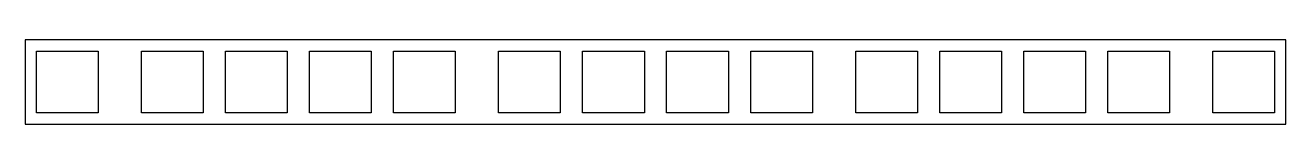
# Model space of a CAD drawing. Header units: millimetres. Extents: x 0 to 286, y 0 to 19.
import ezdxf

# ---------------------------------------------------------------- set-up
doc = ezdxf.new("R2010")
doc.units = ezdxf.units.MM
doc.layers.get('0').update_dxf_attribs({"lineweight": 25, "true_color": 0xffffff})

msp = doc.modelspace()

# ---------------------------------------------------------------- linework, layer by layer
for p, q in [((285.75, 19.05), (0, 19.05)), ((0, 19.05), (0, 0)), ((285.75, 0), (285.75, 19.05)), ((2.525, 16.525), (16.525, 16.525)), ((2.525, 2.525), (2.525, 16.525)), ((16.525, 16.525), (16.525, 2.525)), ((26.3375, 16.525), (40.3375, 16.525)), ((26.3375, 2.525), (26.3375, 16.525)), ((40.3375, 16.525), (40.3375, 2.525)), ((45.3875, 16.525), (59.3875, 16.525)), ((45.3875, 2.525), (45.3875, 16.525)), ((59.3875, 16.525), (59.3875, 2.525)), ((64.4375, 16.525), (78.4375, 16.525)), ((64.4375, 2.525), (64.4375, 16.525)), ((78.4375, 16.525), (78.4375, 2.525)), ((83.4875, 16.525), (97.4875, 16.525)), ((83.4875, 2.525), (83.4875, 16.525)), ((97.4875, 16.525), (97.4875, 2.525)), ((107.3, 16.525), (121.3, 16.525)), ((107.3, 2.525), (107.3, 16.525)), ((121.3, 16.525), (121.3, 2.525)), ((126.35, 16.525), (140.35, 16.525)), ((126.35, 2.525), (126.35, 16.525)), ((140.35, 16.525), (140.35, 2.525)), ((145.4, 16.525), (159.4, 16.525)), ((145.4, 2.525), (145.4, 16.525)), ((159.4, 16.525), (159.4, 2.525)), ((164.45, 16.525), (178.45, 16.525)), ((164.45, 2.525), (164.45, 16.525)), ((178.45, 16.525), (178.45, 2.525)), ((188.2625, 16.525), (202.2625, 16.525)), ((188.2625, 2.525), (188.2625, 16.525)), ((202.2625, 16.525), (202.2625, 2.525)), ((207.3125, 16.525), (221.3125, 16.525)), ((207.3125, 2.525), (207.3125, 16.525)), ((221.3125, 16.525), (221.3125, 2.525)), ((226.3625, 16.525), (240.3625, 16.525)), ((226.3625, 2.525), (226.3625, 16.525)), ((240.3625, 16.525), (240.3625, 2.525)), ((245.4125, 16.525), (259.4125, 16.525)), ((245.4125, 2.525), (245.4125, 16.525)), ((259.4125, 16.525), (259.4125, 2.525)), ((269.225, 16.525), (283.225, 16.525)), ((269.225, 2.525), (269.225, 16.525)), ((283.225, 16.525), (283.225, 2.525)), ((0, 0), (285.75, 0)), ((16.525, 2.525), (2.525, 2.525)), ((40.3375, 2.525), (26.3375, 2.525)), ((59.3875, 2.525), (45.3875, 2.525)), ((78.4375, 2.525), (64.4375, 2.525)), ((97.4875, 2.525), (83.4875, 2.525)), ((121.3, 2.525), (107.3, 2.525)), ((140.35, 2.525), (126.35, 2.525)), ((159.4, 2.525), (145.4, 2.525)), ((178.45, 2.525), (164.45, 2.525)), ((202.2625, 2.525), (188.2625, 2.525)), ((221.3125, 2.525), (207.3125, 2.525)), ((240.3625, 2.525), (226.3625, 2.525)), ((259.4125, 2.525), (245.4125, 2.525)), ((283.225, 2.525), (269.225, 2.525))]:
    msp.add_line(p, q)

doc.saveas('drawing.dxf')
